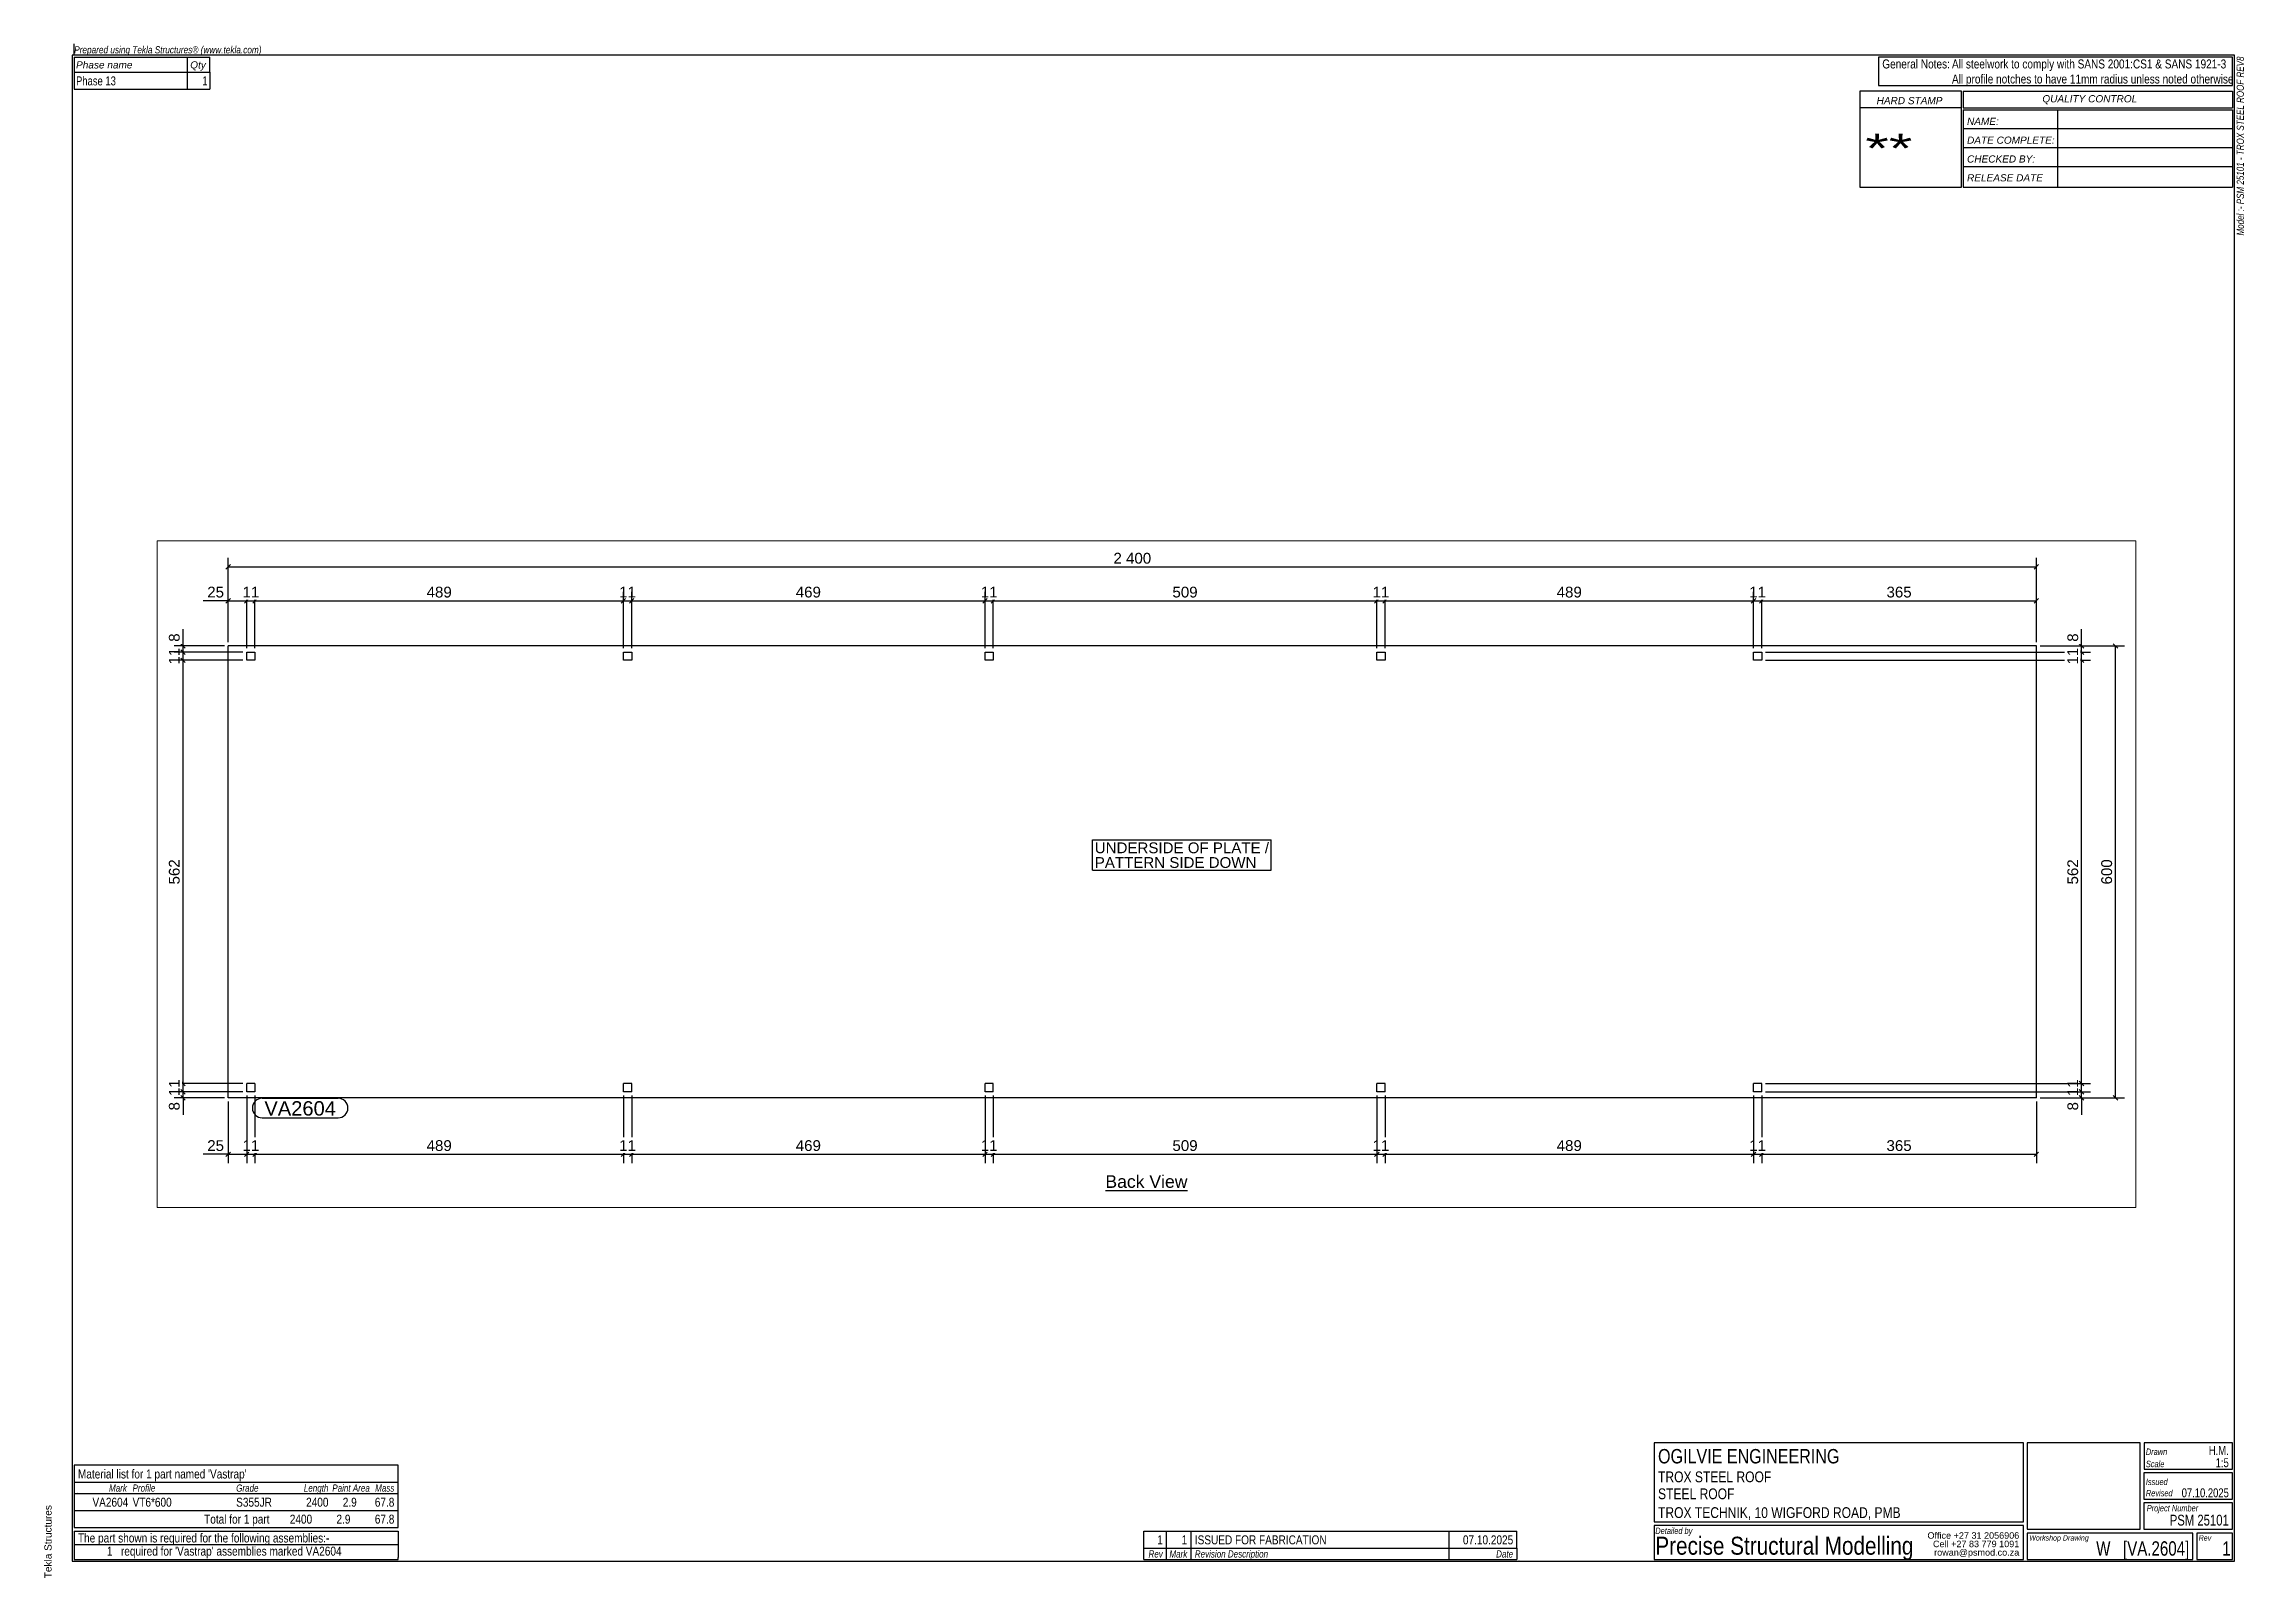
# Paper-space layout 'Layout1' of a CAD drawing. Header units: millimetres. Extents: x 2 to 587, y 6 to 413.
# The model-space entities are those that its viewports show. They can reach past a viewport. Long polylines and large blocks are cut down to what shows.
import ezdxf

# ---------------------------------------------------------------- set-up
doc = ezdxf.new("R2010")
doc.units = ezdxf.units.MM
doc.layers.add('Viewport layer', color=7, linetype='Continuous', plot=False)
doc.styles.add('Arial', font='ARIAL.TTF', dxfattribs={"height": 0.2})
doc.styles.add('Arial Italic', font='ARIALI.TTF', dxfattribs={"height": 0.2})
doc.styles.add('Arial Narrow Italic', font='ARIALNI.TTF', dxfattribs={"height": 0.2})
picture_1 = doc.add_image_def('image1.jpg', size_in_pixel=(1, 1))

# ---------------------------------------------------------------- blocks, each defined once
blk = doc.blocks.new('Unknown-35597686-5952')
at = {"color": 174, "linetype": 'Continuous'}
for p, q in [((584, 410), (10, 410)), ((10, 410), (10, 10)), ((584, 10), (584, 410)), ((10, 10), (584, 10))]:
    blk.add_line(p, q, dxfattribs=at)
at = {"color": 174, "linetype": 'Continuous', "style": 'Arial'}
blk.add_text('Tekla Structures', height=1.9102, rotation=90, dxfattribs=at).set_placement((4.5, 5.5))
blk = doc.blocks.new('Unknown-35597686-6096')
at = {"color": 3, "linetype": 'Continuous'}
for p, q in [((10.5, 409.5), (10.5, 405.5)), ((10.5, 409.5), (46.5, 409.5)), ((46.5, 405.5), (46.5, 409.5)), ((10.5, 405.5), (10.5, 401)), ((46.5, 405.5), (46.5, 401)), ((10.5, 401), (46.5, 401))]:
    blk.add_line(p, q, dxfattribs=at)
at = {"color": 7, "linetype": 'Continuous'}
for p, q in [((40.5, 409.5), (40.5, 405.5)), ((10.5, 405.5), (46.5, 405.5)), ((40.5, 405.5), (40.5, 401))]:
    blk.add_line(p, q, dxfattribs=at)
at = {"color": 7, "style": 'Arial Italic'}
for s, p in [('Phase name', (11, 406.5)), ('Qty', (41.31, 406.5))]:
    blk.add_text(s, height=1.909, dxfattribs=at).set_placement(p)
at = {"color": 1, "linetype": 'Continuous', "style": 'Arial', "width": 0.75}
for s, height, p in [('Phase 13', 2.388, (11, 402)), ('1', 2.39, (44.53, 402))]:
    blk.add_text(s, height=height, dxfattribs=at).set_placement(p)
blk = doc.blocks.new('Unknown-35597686-6091')
at = {"color": 3, "linetype": 'Continuous'}
for p, q in [((10.5, 18), (96.5, 18)), ((10.5, 18), (10.5, 14.5)), ((96.5, 18), (96.5, 14.5)), ((10.5, 14.5), (10.5, 11)), ((96.5, 14.5), (96.5, 11)), ((10.5, 11), (10.5, 10.5)), ((10.5, 10.5), (96.5, 10.5)), ((96.5, 10.5), (96.5, 11))]:
    blk.add_line(p, q, dxfattribs=at)
at = {"color": 7, "linetype": 'Continuous'}
blk.add_line((10.5, 14.5), (96.5, 14.5), dxfattribs=at)
blk.add_line((10.5, 14.5), (96.5, 14.5), dxfattribs=at)
at = {"color": 7, "linetype": 'Continuous', "style": 'Arial', "width": 0.8}
blk.add_text('The part shown is required for the following assemblies:-', height=2.3877, dxfattribs=at).set_placement((11.5, 15))
at = {"color": 1, "linetype": 'Continuous', "style": 'Arial', "width": 0.8}
for s, height, p in [('1', 2.39, (19.18, 11.5)), (" required for 'Vastrap' assemblies marked VA2604", 2.3877, (22.18, 11.5))]:
    blk.add_text(s, height=height, dxfattribs=at).set_placement(p)
blk = doc.blocks.new('Unknown-35597686-6092')
at = {"color": 3, "linetype": 'Continuous'}
for p, q in [((96.5, 35.5), (10.5, 35.5)), ((10.5, 35.5), (10.5, 19)), ((96.5, 19), (96.5, 35.5)), ((10.5, 19), (96.5, 19))]:
    blk.add_line(p, q, dxfattribs=at)
at = {"color": 7, "linetype": 'Continuous'}
for p, q in [((10.5, 31), (96.5, 31)), ((10.5, 28), (96.5, 28)), ((10.5, 23.5), (96.5, 23.5))]:
    blk.add_line(p, q, dxfattribs=at)
at = {"color": 2, "linetype": 'Continuous'}
blk.add_line((11.5, 28.25), (11.5, 28.25), dxfattribs=at)
at = {"color": 7, "linetype": 'Continuous', "style": 'Arial', "width": 0.8}
for s, p in [("Material list for 1 part named 'Vastrap'", (11.5, 32)), ('Total for 1 part', (45, 20))]:
    blk.add_text(s, height=2.3877, dxfattribs=at).set_placement(p)
at = {"color": 7, "width": 0.8}
for s, height, style, p in [('Mark', 1.909, 'Arial Italic', (19.76, 28.5)), ('Profile', 1.909, 'Arial Italic', (26, 28.5)), ('Grade', 1.909, 'Arial Italic', (53.5, 28.5)), ('Length', 1.909, 'Arial Italic', (71.47, 28.5)), ('Paint Area', 1.909, 'Arial Italic', (79.02, 28.5)), ('Mass', 1.909, 'Arial Italic', (90.4, 28.5)), ('2400', 2.388, 'Arial', (67.74, 20)), ('2.9', 2.388, 'Arial', (80.13, 20)), ('67.8', 2.388, 'Arial', (90.31, 20))]:
    blk.add_text(s, height=height, dxfattribs=dict(at, style=style)).set_placement(p)
at = {"color": 1, "style": 'Arial', "width": 0.8}
for s, p in [('VA2604', (15.35, 24.5)), ('VT6*600', (26, 24.5)), ('S355JR', (53.5, 24.5)), ('2400', (72.07, 24.5)), ('2.9', (81.8, 24.5)), ('67.8', (90.31, 24.5))]:
    blk.add_text(s, height=2.388, dxfattribs=at).set_placement(p)
blk = doc.blocks.new('Unknown-35597686-6093')
at = {"color": 7, "style": 'Arial Italic', "width": 0.8}
blk.add_text('Model :- PSM 25101 - TROX STEEL ROOF REV8', height=1.9089, rotation=90, dxfattribs=at).set_placement((586.5, 362.13))
blk = doc.blocks.new('Unknown-35597686-6094')
at = {"color": 3, "linetype": 'Continuous'}
for p, q in [((583.5, 409.5), (489.5, 409.5)), ((489.5, 409.5), (489.5, 402)), ((583.5, 402), (583.5, 409.5)), ((489.5, 402), (583.5, 402))]:
    blk.add_line(p, q, dxfattribs=at)
at = {"color": 7, "style": 'Arial', "width": 0.8}
for s, p in [('General Notes:', (490.5, 406.5)), ('All profile notches to have 11mm radius unless noted otherwise', (509, 402.5))]:
    blk.add_text(s, height=2.3877, dxfattribs=at).set_placement(p)
at = {"color": 7, "linetype": 'Continuous', "style": 'Arial', "width": 0.8}
blk.add_text('All steelwork to comply with SANS 2001:CS1 & SANS 1921-3', height=2.3877, dxfattribs=at).set_placement((509, 406.5))
blk = doc.blocks.new('Unknown-35597686-6095')
at = {"color": 2, "linetype": 'Continuous'}
blk.add_line((10.5, 410), (10.5, 413), dxfattribs=at)
at = {"color": 7, "style": 'Arial Narrow Italic'}
blk.add_text('Prepared using Tekla Structures® (www.tekla.com)', height=1.9089, dxfattribs=at).set_placement((10.5, 410.5))
blk = doc.blocks.new('Unknown-35597686-6097')
at = {"color": 3, "linetype": 'Continuous'}
for p, q in [((527.97, 41.5), (429.97, 41.5)), ((429.97, 41.5), (429.97, 20.5)), ((527.97, 20.5), (527.97, 41.5)), ((558.97, 41.5), (528.97, 41.5)), ((528.97, 41.5), (528.97, 18.5)), ((558.97, 18.5), (558.97, 41.5)), ((583.47, 41.5), (560, 41.5)), ((560, 41.5), (560, 34.5)), ((583.47, 34.5), (583.47, 41.5)), ((583.5, 33.5), (559.97, 33.5)), ((559.97, 33.5), (559.97, 26.5)), ((560, 34.5), (583.47, 34.5)), ((583.5, 26.5), (583.5, 33.5)), ((559.97, 26.5), (583.5, 26.5)), ((583.5, 25.5), (559.97, 25.5)), ((559.97, 25.5), (559.97, 18.5)), ((583.5, 18.5), (583.5, 25.5)), ((429.97, 20.5), (527.97, 20.5)), ((527.97, 19.5), (429.97, 19.5)), ((429.97, 19.5), (429.97, 10.5)), ((527.97, 10.5), (527.97, 19.5)), ((528.97, 18.5), (558.97, 18.5)), ((559.97, 18.5), (583.5, 18.5)), ((429.97, 10.5), (527.97, 10.5))]:
    blk.add_line(p, q, dxfattribs=at)
at = {"color": 5, "linetype": 'Continuous'}
for p, q in [((572.97, 17.5), (528.97, 17.5)), ((528.97, 17.5), (528.97, 10.5)), ((572.97, 10.5), (572.97, 17.5)), ((583.5, 17.5), (573.97, 17.5)), ((573.97, 17.5), (573.97, 10.5)), ((583.5, 10.5), (583.5, 17.5)), ((528.97, 10.5), (572.97, 10.5)), ((573.97, 10.5), (583.5, 10.5))]:
    blk.add_line(p, q, dxfattribs=at)
at = {"color": 1, "linetype": 'Continuous', "style": 'Arial'}
for s, height, width, p in [('OGILVIE ENGINEERING', 3.8203, 0.8, (430.97, 36)), ('H.M.', 2.388, 0.75, (577.19, 38.25)), ('1:5', 2.388, 0.75, (579.02, 35)), ('07.10.2025', 2.388, 0.75, (569.98, 27)), ('PSM 25101', 2.865, 0.75, (566.81, 19.5))]:
    blk.add_text(s, height=height, dxfattribs=dict(at, width=width)).set_placement(p)
at = {"color": 7, "linetype": 'Continuous'}
for s, height, style, width, p in [('Drawn', 1.718, 'Arial Italic', 0.75, (560.47, 38.25)), ('Scale', 1.718, 'Arial Italic', 0.75, (560.47, 35)), ('TROX STEEL ROOF', 2.8652, 'Arial', 0.8, (430.97, 31)), ('STEEL ROOF', 2.865, 'Arial', 0.8, (430.97, 26.5)), ('Issued', 1.718, 'Arial Italic', 0.75, (560.47, 30.25)), ('TROX TECHNIK, 10 WIGFORD ROAD, PMB', 2.8652, 'Arial', 0.8, (430.97, 21.5)), ('Revised', 1.718, 'Arial Italic', 0.75, (560.47, 27.25)), ('Project Number', 1.718, 'Arial Italic', 0.75, (560.71, 23.25)), ('Detailed by', 1.718, 'Arial Italic', 0.75, (430.25, 17.25)), ('Workshop Drawing', 1.4316, 'Arial Italic', 0.75, (529.5, 15.5)), ('Rev', 1.432, 'Arial Italic', 0.75, (574.5, 15.5))]:
    blk.add_text(s, height=height, dxfattribs=dict(at, style=style, width=width)).set_placement(p)
at = {"color": 7, "linetype": 'Continuous', "style": 'Arial'}
for s, p in [('Office +27 31 2056906', (502.5, 16)), ('Cell +27 83 779 1091', (503.97, 13.75)), ('rowan@psmod.co.za', (504.27, 11.5))]:
    blk.add_text(s, height=1.7191, dxfattribs=at).set_placement(p)
at = {"color": 5, "linetype": 'Continuous', "style": 'Arial'}
for s, height, width, p in [('Precise Structural Modelling', 4.7754, 0.825, (430.25, 11.75)), ('W   [VA.2604]', 3.8203, 0.75, (547.3, 11.5)), ('1', 3.82, 0.75, (580.77, 11.5))]:
    blk.add_text(s, height=height, dxfattribs=dict(at, width=width)).set_placement(p)
at = {"color": 7, "linetype": 'Continuous'}
image = blk.add_image(picture_1, insert=(394, 10), size_in_units=(0.0616, 0.0967), dxfattribs=at)
image.dxf.flags = 7
blk = doc.blocks.new('Unknown-35597686-6098')
at = {"color": 3, "linetype": 'Continuous'}
for p, q in [((294.5, 18), (393.5, 18)), ((294.5, 13.5), (294.5, 18)), ((393.5, 13.5), (393.5, 18)), ((294.5, 10.5), (294.5, 13.5)), ((393.5, 13.5), (393.5, 10.5)), ((294.5, 10.5), (393.5, 10.5))]:
    blk.add_line(p, q, dxfattribs=at)
at = {"color": 7, "linetype": 'Continuous'}
for p, q in [((294.5, 18), (393.5, 18)), ((300.5, 13.5), (300.5, 18)), ((307, 13.5), (307, 18)), ((375.5, 13.5), (375.5, 18)), ((294.5, 13.5), (393.5, 13.5)), ((300.5, 10.5), (300.5, 13.5)), ((307, 10.5), (307, 13.5)), ((375.5, 10.5), (375.5, 13.5)), ((381, 10.5), (381, 10.5))]:
    blk.add_line(p, q, dxfattribs=at)
at = {"color": 7, "linetype": 'Continuous', "style": 'Arial Italic', "width": 0.8}
for s, height, p in [('Rev', 1.909, (295.71, 11)), ('Mark', 1.909, (301.26, 11)), ('Revision Description', 1.9089, (308, 11)), ('Date', 1.909, (387.99, 11))]:
    blk.add_text(s, height=height, dxfattribs=at).set_placement(p)
at = {"color": 1, "linetype": 'Continuous', "style": 'Arial', "width": 0.8}
for s, height, p in [('1', 2.39, (298.02, 14.5)), ('1', 2.39, (304.52, 14.5)), ('ISSUED FOR FABRICATION', 2.3877, (308, 14.5)), ('07.10.2025', 2.388, (379.17, 14.5))]:
    blk.add_text(s, height=height, dxfattribs=at).set_placement(p)
blk = doc.blocks.new('Unknown-35597686-6100')
at = {"color": 3, "linetype": 'Continuous'}
for p, q in [((511.5, 400.5), (484.5, 400.5)), ((484.5, 400.5), (484.5, 375)), ((511.5, 375), (511.5, 400.5)), ((512, 400.5), (512, 396)), ((512, 400.5), (583.5, 400.5)), ((583.5, 400.5), (583.5, 396)), ((511.5, 396), (484.5, 396)), ((512, 396), (583.5, 396)), ((512, 395.5), (512, 375)), ((512, 395.5), (583.5, 395.5)), ((537, 395.5), (537, 375)), ((583.5, 395.5), (583.5, 375)), ((583.5, 390.5), (512, 390.5)), ((512, 385.5), (583.5, 385.5)), ((512, 380.5), (583.5, 380.5)), ((484.5, 375), (511.5, 375)), ((512, 375), (583.5, 375))]:
    blk.add_line(p, q, dxfattribs=at)
at = {"color": 7, "linetype": 'Continuous', "style": 'Arial Italic'}
for s, height, p in [('HARD STAMP', 1.909, (489, 397)), ('NAME:', 1.909, (513, 391.5)), ('DATE COMPLETE:', 1.9089, (513, 386.5)), ('CHECKED BY:', 1.9089, (513, 381.5)), ('RELEASE DATE', 1.9089, (513, 376.5))]:
    blk.add_text(s, height=height, dxfattribs=at).set_placement(p)
at = {"color": 7, "style": 'Arial Italic'}
blk.add_text('QUALITY CONTROL', height=1.9089, dxfattribs=at).set_placement((533, 397.5))
at = {"color": 7, "linetype": 'Continuous', "style": 'Arial', "width": 1.5}
blk.add_text('**', height=7.641, dxfattribs=at).set_placement((486, 381.5))
blk = doc.blocks.new('Unknown-35597686-11 - 4928')
at = {"color": 6, "linetype": 'Continuous'}
blk.add_line((1258.8, 22.5), (1367.7, 22.5), dxfattribs=at)
at = {"color": 0, "linetype": 'Continuous'}
blk.add_wipeout([(1367.7, 26.2), (1367.7, 43.8), (1258.8, 43.8), (1258.8, 26.2)], dxfattribs=at)
at = {"color": 6, "linetype": 'Continuous', "style": 'Arial'}
blk.add_text('Back View', height=16.71, dxfattribs=at).set_placement((1258.8, 26.2))
blk = doc.blocks.new('Part-35597686-4963 - 4928')
at = {"color": 30, "linetype": 'Continuous'}
for p, q in [((2494.5, 745.8), (94.5, 745.8)), ((94.5, 145.8), (94.5, 745.8)), ((119, 726.8), (119, 737.8)), ((119, 737.8), (130, 737.8)), ((130, 737.8), (130, 726.8)), ((619, 726.8), (619, 737.8)), ((619, 737.8), (630, 737.8)), ((630, 737.8), (630, 726.8)), ((1099, 726.8), (1099, 737.8)), ((1099, 737.8), (1110, 737.8)), ((1110, 737.8), (1110, 726.8)), ((1619, 726.8), (1619, 737.8)), ((1619, 737.8), (1630, 737.8)), ((1630, 737.8), (1630, 726.8)), ((2119, 726.8), (2119, 737.8)), ((2119, 737.8), (2130, 737.8)), ((2130, 737.8), (2130, 726.8)), ((2494.5, 145.8), (2494.5, 745.8)), ((130, 726.8), (119, 726.8)), ((630, 726.8), (619, 726.8)), ((1110, 726.8), (1099, 726.8)), ((1630, 726.8), (1619, 726.8)), ((2130, 726.8), (2119, 726.8)), ((130, 164.8), (119, 164.8)), ((119, 153.8), (119, 164.8)), ((130, 153.8), (119, 153.8)), ((130, 164.8), (130, 153.8)), ((630, 164.8), (619, 164.8)), ((619, 153.8), (619, 164.8)), ((630, 153.8), (619, 153.8)), ((630, 153.8), (630, 164.8)), ((1110, 164.8), (1099, 164.8)), ((1099, 153.8), (1099, 164.8)), ((1110, 153.8), (1099, 153.8)), ((1110, 153.8), (1110, 164.8)), ((1630, 164.8), (1619, 164.8)), ((1619, 153.8), (1619, 164.8)), ((1630, 153.8), (1619, 153.8)), ((1630, 153.8), (1630, 164.8)), ((2130, 164.8), (2119, 164.8)), ((2119, 153.8), (2119, 164.8)), ((2130, 153.8), (2119, 153.8)), ((2130, 153.8), (2130, 164.8)), ((2494.5, 145.8), (94.5, 145.8))]:
    blk.add_line(p, q, dxfattribs=at)
blk = doc.blocks.new('StraightDimension-35597686-5096 - 4928')
at = {"color": 7, "linetype": 'Continuous'}
for p, q in [((2135, 164.7), (2566.5, 164.7)), ((2135, 153.8), (2566.5, 153.8)), ((2551.5, 167.8), (2557.5, 161.7)), ((2557.5, 150.7), (2551.5, 156.8)), ((2554.5, 153.8), (2554.5, 164.7))]:
    blk.add_line(p, q, dxfattribs=at)
at = {"color": 0}
blk.add_wipeout([(2553, 173.4), (2532, 173.4), (2532, 145.1), (2553, 145.1)], dxfattribs=at)
at = {"color": 96, "style": 'Arial'}
blk.add_text('11', height=14.33, rotation=90.0002, dxfattribs=at).set_placement((2550, 148.1))
blk = doc.blocks.new('StraightDimension-35597686-4968 - 4928')
at = {"color": 7, "linetype": 'Continuous'}
for p, q in [((114, 737.8), (22.5, 737.8)), ((31.5, 740.8), (37.5, 734.7)), ((34.5, 726.8), (34.5, 737.8)), ((114, 726.8), (22.5, 726.8)), ((37.5, 723.7), (31.5, 729.8))]:
    blk.add_line(p, q, dxfattribs=at)
at = {"color": 0}
blk.add_wipeout([(33, 746.4), (12, 746.4), (12, 718.1), (33, 718.1)], dxfattribs=at)
at = {"color": 96, "style": 'Arial'}
blk.add_text('11', height=14.33, rotation=90.0002, dxfattribs=at).set_placement((30, 721.1))
blk = doc.blocks.new('StraightDimension-35597686-5182 - 4928')
at = {"color": 7, "linetype": 'Continuous'}
for p, q in [((94.5, 750.8), (94.5, 817.8)), ((119, 742.8), (119, 817.8)), ((91.5, 802.7), (97.5, 808.8)), ((94.5, 805.8), (119, 805.8)), ((122, 808.8), (116, 802.7))]:
    blk.add_line(p, q, dxfattribs=at)
at = {"color": 0}
blk.add_wipeout([(91.9, 807.2), (91.9, 828.2), (63.6, 828.2), (63.6, 807.2)], dxfattribs=at)
at = {"color": 7, "linetype": 'Continuous'}
blk.add_line((94.5, 805.8), (61, 805.8), dxfattribs=at)
blk.add_line((94.5, 805.8), (61, 805.8), dxfattribs=at)
at = {"color": 96, "style": 'Arial'}
blk.add_text('25', height=14.33, dxfattribs=at).set_placement((66.6, 810.2))
blk = doc.blocks.new('StraightDimension-35597686-5095 - 4928')
at = {"color": 7, "linetype": 'Continuous'}
for p, q in [((2135, 726.8), (2566.5, 726.8)), ((2557.5, 723.7), (2551.5, 729.8)), ((2554.5, 164.7), (2554.5, 726.8)), ((2135, 164.7), (2566.5, 164.7)), ((2551.5, 167.8), (2557.5, 161.7))]:
    blk.add_line(p, q, dxfattribs=at)
at = {"color": 0}
blk.add_wipeout([(2553, 465.4), (2532, 465.4), (2532, 426.1), (2553, 426.1)], dxfattribs=at)
at = {"color": 96, "style": 'Arial'}
blk.add_text('562', height=14.33, rotation=90.0002, dxfattribs=at).set_placement((2550, 429.1))
blk = doc.blocks.new('StraightDimension-35597686-4967 - 4928')
at = {"color": 7, "linetype": 'Continuous'}
for p, q in [((89.5, 745.8), (22.5, 745.8)), ((114, 737.8), (22.5, 737.8)), ((31.5, 748.8), (37.5, 742.7)), ((37.5, 734.7), (31.5, 740.8)), ((34.5, 737.8), (34.5, 745.8))]:
    blk.add_line(p, q, dxfattribs=at)
at = {"color": 0}
blk.add_wipeout([(33, 765.5), (12, 765.5), (12, 748.4), (33, 748.4)], dxfattribs=at)
at = {"color": 7, "linetype": 'Continuous'}
blk.add_line((34.5, 745.8), (34.5, 768.1), dxfattribs=at)
blk.add_line((34.5, 745.8), (34.5, 768.1), dxfattribs=at)
at = {"color": 96, "style": 'Arial'}
blk.add_text('8', height=14.3, rotation=90.0002, dxfattribs=at).set_placement((30, 751.4))
blk = doc.blocks.new('StraightDimension-35597686-5172 - 4928')
at = {"color": 7, "linetype": 'Continuous'}
for p, q in [((2130, 742.8), (2130, 817.8)), ((2494.5, 750.8), (2494.5, 817.8)), ((2133, 808.8), (2127, 802.7)), ((2130, 805.8), (2494.5, 805.8)), ((2491.5, 802.7), (2497.5, 808.8))]:
    blk.add_line(p, q, dxfattribs=at)
at = {"color": 0}
blk.add_wipeout([(2331.9, 807.2), (2331.9, 828.2), (2292.6, 828.2), (2292.6, 807.2)], dxfattribs=at)
at = {"color": 96, "style": 'Arial'}
blk.add_text('365', height=14.33, dxfattribs=at).set_placement((2295.6, 810.2))
blk = doc.blocks.new('StraightDimension-35597686-5097 - 4928')
at = {"color": 7, "linetype": 'Continuous'}
for p, q in [((2135, 153.8), (2566.5, 153.8)), ((2551.5, 156.8), (2557.5, 150.7)), ((2557.5, 142.7), (2551.5, 148.8)), ((2554.5, 145.8), (2554.5, 153.8)), ((2499.5, 145.8), (2566.5, 145.8))]:
    blk.add_line(p, q, dxfattribs=at)
at = {"color": 0}
blk.add_wipeout([(2553, 143.1), (2532, 143.1), (2532, 126), (2553, 126)], dxfattribs=at)
at = {"color": 7, "linetype": 'Continuous'}
blk.add_line((2554.5, 145.8), (2554.5, 123.4), dxfattribs=at)
blk.add_line((2554.5, 145.8), (2554.5, 123.4), dxfattribs=at)
at = {"color": 96, "style": 'Arial'}
blk.add_text('8', height=14.3, rotation=90.0002, dxfattribs=at).set_placement((2550, 129))
blk = doc.blocks.new('StraightDimension-35597686-4969 - 4928')
at = {"color": 7, "linetype": 'Continuous'}
for p, q in [((114, 726.8), (22.5, 726.8)), ((37.5, 723.7), (31.5, 729.8)), ((34.5, 164.7), (34.5, 726.8)), ((114, 164.7), (22.5, 164.7)), ((31.5, 167.8), (37.5, 161.7))]:
    blk.add_line(p, q, dxfattribs=at)
at = {"color": 0}
blk.add_wipeout([(33, 465.4), (12, 465.4), (12, 426.1), (33, 426.1)], dxfattribs=at)
at = {"color": 96, "style": 'Arial'}
blk.add_text('562', height=14.33, rotation=90.0002, dxfattribs=at).set_placement((30, 429.1))
blk = doc.blocks.new('StraightDimension-35597686-5179 - 4928')
at = {"color": 7, "linetype": 'Continuous'}
for p, q in [((619, 742.8), (619, 817.8)), ((630, 742.8), (630, 817.8)), ((616, 802.7), (622, 808.8)), ((619, 805.8), (630, 805.8)), ((633, 808.8), (627, 802.7))]:
    blk.add_line(p, q, dxfattribs=at)
at = {"color": 0}
blk.add_wipeout([(638.6, 807.2), (638.6, 828.3), (610.4, 828.3), (610.4, 807.2)], dxfattribs=at)
at = {"color": 96, "style": 'Arial'}
blk.add_text('11', height=14.33, dxfattribs=at).set_placement((613.4, 810.2))
blk = doc.blocks.new('StraightDimension-35597686-4970 - 4928')
at = {"color": 7, "linetype": 'Continuous'}
for p, q in [((114, 164.7), (22.5, 164.7)), ((114, 153.8), (22.5, 153.8)), ((31.5, 167.8), (37.5, 161.7)), ((37.5, 150.7), (31.5, 156.8)), ((34.5, 153.8), (34.5, 164.7))]:
    blk.add_line(p, q, dxfattribs=at)
at = {"color": 0}
blk.add_wipeout([(33, 173.4), (12, 173.4), (12, 145.1), (33, 145.1)], dxfattribs=at)
at = {"color": 96, "style": 'Arial'}
blk.add_text('11', height=14.33, rotation=90.0002, dxfattribs=at).set_placement((30, 148.1))
blk = doc.blocks.new('StraightDimension-35597686-4971 - 4928')
at = {"color": 7, "linetype": 'Continuous'}
for p, q in [((114, 153.8), (22.5, 153.8)), ((31.5, 156.8), (37.5, 150.7)), ((37.5, 142.7), (31.5, 148.8)), ((34.5, 145.8), (34.5, 153.8)), ((89.5, 145.8), (22.5, 145.8))]:
    blk.add_line(p, q, dxfattribs=at)
at = {"color": 0}
blk.add_wipeout([(33, 143.1), (12, 143.1), (12, 126), (33, 126)], dxfattribs=at)
at = {"color": 7, "linetype": 'Continuous'}
blk.add_line((34.5, 145.8), (34.5, 123.4), dxfattribs=at)
blk.add_line((34.5, 145.8), (34.5, 123.4), dxfattribs=at)
at = {"color": 96, "style": 'Arial'}
blk.add_text('8', height=14.3, rotation=90.0002, dxfattribs=at).set_placement((30, 129))
blk = doc.blocks.new('StraightDimension-35597686-5176 - 4928')
at = {"color": 7, "linetype": 'Continuous'}
for p, q in [((1110, 742.8), (1110, 817.8)), ((1619, 742.8), (1619, 817.8)), ((1113, 808.8), (1107, 802.7)), ((1110, 805.8), (1619, 805.8)), ((1616, 802.7), (1622, 808.8))]:
    blk.add_line(p, q, dxfattribs=at)
at = {"color": 0}
blk.add_wipeout([(1384.2, 807.2), (1384.2, 828.2), (1344.8, 828.2), (1344.8, 807.2)], dxfattribs=at)
at = {"color": 96, "style": 'Arial'}
blk.add_text('509', height=14.33, dxfattribs=at).set_placement((1347.8, 810.2))
blk = doc.blocks.new('StraightDimension-35597686-5093 - 4928')
at = {"color": 7, "linetype": 'Continuous'}
for p, q in [((2135, 737.8), (2566.5, 737.8)), ((2499.5, 745.8), (2566.5, 745.8)), ((2551.5, 748.8), (2557.5, 742.7)), ((2557.5, 734.7), (2551.5, 740.8)), ((2554.5, 737.8), (2554.5, 745.8))]:
    blk.add_line(p, q, dxfattribs=at)
at = {"color": 0}
blk.add_wipeout([(2553, 765.5), (2532, 765.5), (2532, 748.4), (2553, 748.4)], dxfattribs=at)
at = {"color": 7, "linetype": 'Continuous'}
blk.add_line((2554.5, 745.8), (2554.5, 768.1), dxfattribs=at)
blk.add_line((2554.5, 745.8), (2554.5, 768.1), dxfattribs=at)
at = {"color": 96, "style": 'Arial'}
blk.add_text('8', height=14.3, rotation=90.0002, dxfattribs=at).set_placement((2550, 751.4))
blk = doc.blocks.new('StraightDimension-35597686-5135 - 4928')
at = {"color": 7, "linetype": 'Continuous'}
for p, q in [((130, 148.8), (130, 58.8)), ((619, 148.8), (619, 58.8)), ((133, 73.8), (127, 67.7)), ((130, 70.8), (619, 70.8)), ((616, 67.7), (622, 73.8))]:
    blk.add_line(p, q, dxfattribs=at)
at = {"color": 0}
blk.add_wipeout([(394.2, 72.3), (394.2, 93.2), (354.8, 93.2), (354.8, 72.3)], dxfattribs=at)
at = {"color": 96, "style": 'Arial'}
blk.add_text('489', height=14.33, dxfattribs=at).set_placement((357.8, 75.2))
blk = doc.blocks.new('StraightDimension-35597686-5094 - 4928')
at = {"color": 7, "linetype": 'Continuous'}
for p, q in [((2135, 737.8), (2566.5, 737.8)), ((2551.5, 740.8), (2557.5, 734.7)), ((2554.5, 726.8), (2554.5, 737.8)), ((2135, 726.8), (2566.5, 726.8)), ((2557.5, 723.7), (2551.5, 729.8))]:
    blk.add_line(p, q, dxfattribs=at)
at = {"color": 0}
blk.add_wipeout([(2553, 746.4), (2532, 746.4), (2532, 718.1), (2553, 718.1)], dxfattribs=at)
at = {"color": 96, "style": 'Arial'}
blk.add_text('11', height=14.33, rotation=90.0002, dxfattribs=at).set_placement((2550, 721.1))
blk = doc.blocks.new('StraightDimension-35597686-5122 - 4928')
at = {"color": 7, "linetype": 'Continuous'}
for p, q in [((2499.5, 745.8), (2611.5, 745.8)), ((2602.5, 742.7), (2596.5, 748.8)), ((2599.5, 145.8), (2599.5, 745.8)), ((2596.5, 148.8), (2602.5, 142.7)), ((2499.5, 145.8), (2611.5, 145.8))]:
    blk.add_line(p, q, dxfattribs=at)
at = {"color": 0}
blk.add_wipeout([(2598, 465.4), (2577, 465.4), (2577, 426.1), (2598, 426.1)], dxfattribs=at)
at = {"color": 96, "style": 'Arial'}
blk.add_text('600', height=14.33, rotation=90.0002, dxfattribs=at).set_placement((2595, 429.1))
blk = doc.blocks.new('StraightDimension-35597686-5127 - 4928')
at = {"color": 7, "linetype": 'Continuous'}
for p, q in [((2130, 148.8), (2130, 58.8)), ((2494.5, 140.8), (2494.5, 58.8)), ((2133, 73.8), (2127, 67.7)), ((2130, 70.8), (2494.5, 70.8)), ((2491.5, 67.7), (2497.5, 73.8))]:
    blk.add_line(p, q, dxfattribs=at)
at = {"color": 0}
blk.add_wipeout([(2331.9, 72.3), (2331.9, 93.2), (2292.6, 93.2), (2292.6, 72.3)], dxfattribs=at)
at = {"color": 96, "style": 'Arial'}
blk.add_text('365', height=14.33, dxfattribs=at).set_placement((2295.6, 75.2))
blk = doc.blocks.new('StraightDimension-35597686-5128 - 4928')
at = {"color": 7, "linetype": 'Continuous'}
for p, q in [((2119, 148.8), (2119, 58.8)), ((2130, 148.8), (2130, 58.8)), ((2116, 67.7), (2122, 73.8)), ((2119, 70.8), (2130, 70.8)), ((2133, 73.8), (2127, 67.7))]:
    blk.add_line(p, q, dxfattribs=at)
at = {"color": 0}
blk.add_wipeout([(2138.6, 72.3), (2138.6, 93.2), (2110.4, 93.2), (2110.4, 72.3)], dxfattribs=at)
at = {"color": 96, "style": 'Arial'}
blk.add_text('11', height=14.33, dxfattribs=at).set_placement((2113.4, 75.2))
blk = doc.blocks.new('StraightDimension-35597686-5129 - 4928')
at = {"color": 7, "linetype": 'Continuous'}
for p, q in [((1630, 148.8), (1630, 58.8)), ((2119, 148.8), (2119, 58.8)), ((1633, 73.8), (1627, 67.7)), ((1630, 70.8), (2119, 70.8)), ((2116, 67.7), (2122, 73.8))]:
    blk.add_line(p, q, dxfattribs=at)
at = {"color": 0}
blk.add_wipeout([(1894.2, 72.3), (1894.2, 93.2), (1854.8, 93.2), (1854.8, 72.3)], dxfattribs=at)
at = {"color": 96, "style": 'Arial'}
blk.add_text('489', height=14.33, dxfattribs=at).set_placement((1857.8, 75.2))
blk = doc.blocks.new('StraightDimension-35597686-5130 - 4928')
at = {"color": 7, "linetype": 'Continuous'}
for p, q in [((1619, 148.8), (1619, 58.8)), ((1630, 148.8), (1630, 58.8)), ((1616, 67.7), (1622, 73.8)), ((1619, 70.8), (1630, 70.8)), ((1633, 73.8), (1627, 67.7))]:
    blk.add_line(p, q, dxfattribs=at)
at = {"color": 0}
blk.add_wipeout([(1638.6, 72.3), (1638.6, 93.2), (1610.4, 93.2), (1610.4, 72.3)], dxfattribs=at)
at = {"color": 96, "style": 'Arial'}
blk.add_text('11', height=14.33, dxfattribs=at).set_placement((1613.4, 75.2))
blk = doc.blocks.new('StraightDimension-35597686-5131 - 4928')
at = {"color": 7, "linetype": 'Continuous'}
for p, q in [((1110, 148.8), (1110, 58.8)), ((1619, 148.8), (1619, 58.8)), ((1113, 73.8), (1107, 67.7)), ((1110, 70.8), (1619, 70.8)), ((1616, 67.7), (1622, 73.8))]:
    blk.add_line(p, q, dxfattribs=at)
at = {"color": 0}
blk.add_wipeout([(1384.2, 72.3), (1384.2, 93.2), (1344.8, 93.2), (1344.8, 72.3)], dxfattribs=at)
at = {"color": 96, "style": 'Arial'}
blk.add_text('509', height=14.33, dxfattribs=at).set_placement((1347.8, 75.2))
blk = doc.blocks.new('StraightDimension-35597686-5132 - 4928')
at = {"color": 7, "linetype": 'Continuous'}
for p, q in [((1099, 148.8), (1099, 58.8)), ((1110, 148.8), (1110, 58.8)), ((1096, 67.7), (1102, 73.8)), ((1099, 70.8), (1110, 70.8)), ((1113, 73.8), (1107, 67.7))]:
    blk.add_line(p, q, dxfattribs=at)
at = {"color": 0}
blk.add_wipeout([(1118.6, 72.3), (1118.6, 93.2), (1090.4, 93.2), (1090.4, 72.3)], dxfattribs=at)
at = {"color": 96, "style": 'Arial'}
blk.add_text('11', height=14.33, dxfattribs=at).set_placement((1093.4, 75.2))
blk = doc.blocks.new('StraightDimension-35597686-5133 - 4928')
at = {"color": 7, "linetype": 'Continuous'}
for p, q in [((630, 148.8), (630, 58.8)), ((1099, 148.8), (1099, 58.8)), ((633, 73.8), (627, 67.7)), ((630, 70.8), (1099, 70.8)), ((1096, 67.7), (1102, 73.8))]:
    blk.add_line(p, q, dxfattribs=at)
at = {"color": 0}
blk.add_wipeout([(884.2, 72.3), (884.2, 93.2), (844.8, 93.2), (844.8, 72.3)], dxfattribs=at)
at = {"color": 96, "style": 'Arial'}
blk.add_text('469', height=14.33, dxfattribs=at).set_placement((847.8, 75.2))
blk = doc.blocks.new('StraightDimension-35597686-5134 - 4928')
at = {"color": 7, "linetype": 'Continuous'}
for p, q in [((619, 148.8), (619, 58.8)), ((630, 148.8), (630, 58.8)), ((616, 67.7), (622, 73.8)), ((619, 70.8), (630, 70.8)), ((633, 73.8), (627, 67.7))]:
    blk.add_line(p, q, dxfattribs=at)
at = {"color": 0}
blk.add_wipeout([(638.6, 72.3), (638.6, 93.2), (610.4, 93.2), (610.4, 72.3)], dxfattribs=at)
at = {"color": 96, "style": 'Arial'}
blk.add_text('11', height=14.33, dxfattribs=at).set_placement((613.4, 75.2))
blk = doc.blocks.new('StraightDimension-35597686-5136 - 4928')
at = {"color": 7, "linetype": 'Continuous'}
for p, q in [((119, 148.8), (119, 58.8)), ((130, 148.8), (130, 58.8)), ((116, 67.7), (122, 73.8)), ((119, 70.8), (130, 70.8)), ((133, 73.8), (127, 67.7))]:
    blk.add_line(p, q, dxfattribs=at)
at = {"color": 0}
blk.add_wipeout([(138.6, 72.3), (138.6, 93.2), (110.4, 93.2), (110.4, 72.3)], dxfattribs=at)
at = {"color": 96, "style": 'Arial'}
blk.add_text('11', height=14.33, dxfattribs=at).set_placement((113.4, 75.2))
blk = doc.blocks.new('StraightDimension-35597686-5137 - 4928')
at = {"color": 7, "linetype": 'Continuous'}
for p, q in [((119, 148.8), (119, 58.8)), ((94.5, 140.8), (94.5, 58.8)), ((91.5, 67.7), (97.5, 73.8)), ((94.5, 70.8), (119, 70.8)), ((122, 73.8), (116, 67.7))]:
    blk.add_line(p, q, dxfattribs=at)
at = {"color": 0}
blk.add_wipeout([(91.9, 72.3), (91.9, 93.2), (63.6, 93.2), (63.6, 72.3)], dxfattribs=at)
at = {"color": 7, "linetype": 'Continuous'}
blk.add_line((94.5, 70.8), (61, 70.8), dxfattribs=at)
blk.add_line((94.5, 70.8), (61, 70.8), dxfattribs=at)
at = {"color": 96, "style": 'Arial'}
blk.add_text('25', height=14.33, dxfattribs=at).set_placement((66.6, 75.2))
blk = doc.blocks.new('StraightDimension-35597686-5173 - 4928')
at = {"color": 7, "linetype": 'Continuous'}
for p, q in [((2119, 742.8), (2119, 817.8)), ((2130, 742.8), (2130, 817.8)), ((2116, 802.7), (2122, 808.8)), ((2119, 805.8), (2130, 805.8)), ((2133, 808.8), (2127, 802.7))]:
    blk.add_line(p, q, dxfattribs=at)
at = {"color": 0}
blk.add_wipeout([(2138.6, 807.2), (2138.6, 828.2), (2110.4, 828.2), (2110.4, 807.2)], dxfattribs=at)
at = {"color": 96, "style": 'Arial'}
blk.add_text('11', height=14.33, dxfattribs=at).set_placement((2113.4, 810.2))
blk = doc.blocks.new('StraightDimension-35597686-5174 - 4928')
at = {"color": 7, "linetype": 'Continuous'}
for p, q in [((1630, 742.8), (1630, 817.8)), ((2119, 742.8), (2119, 817.8)), ((1633, 808.8), (1627, 802.7)), ((1630, 805.8), (2119, 805.8)), ((2116, 802.7), (2122, 808.8))]:
    blk.add_line(p, q, dxfattribs=at)
at = {"color": 0}
blk.add_wipeout([(1894.2, 807.2), (1894.2, 828.3), (1854.8, 828.3), (1854.8, 807.2)], dxfattribs=at)
at = {"color": 96, "style": 'Arial'}
blk.add_text('489', height=14.33, dxfattribs=at).set_placement((1857.8, 810.2))
blk = doc.blocks.new('StraightDimension-35597686-5175 - 4928')
at = {"color": 7, "linetype": 'Continuous'}
for p, q in [((1619, 742.8), (1619, 817.8)), ((1630, 742.8), (1630, 817.8)), ((1616, 802.7), (1622, 808.8)), ((1619, 805.8), (1630, 805.8)), ((1633, 808.8), (1627, 802.7))]:
    blk.add_line(p, q, dxfattribs=at)
at = {"color": 0}
blk.add_wipeout([(1638.6, 807.2), (1638.6, 828.3), (1610.4, 828.3), (1610.4, 807.2)], dxfattribs=at)
at = {"color": 96, "style": 'Arial'}
blk.add_text('11', height=14.33, dxfattribs=at).set_placement((1613.4, 810.2))
blk = doc.blocks.new('StraightDimension-35597686-5177 - 4928')
at = {"color": 7, "linetype": 'Continuous'}
for p, q in [((1099, 742.8), (1099, 817.8)), ((1110, 742.8), (1110, 817.8)), ((1096, 802.7), (1102, 808.8)), ((1099, 805.8), (1110, 805.8)), ((1113, 808.8), (1107, 802.7))]:
    blk.add_line(p, q, dxfattribs=at)
at = {"color": 0}
blk.add_wipeout([(1118.6, 807.2), (1118.6, 828.3), (1090.4, 828.3), (1090.4, 807.2)], dxfattribs=at)
at = {"color": 96, "style": 'Arial'}
blk.add_text('11', height=14.33, dxfattribs=at).set_placement((1093.4, 810.2))
blk = doc.blocks.new('StraightDimension-35597686-5178 - 4928')
at = {"color": 7, "linetype": 'Continuous'}
for p, q in [((630, 742.8), (630, 817.8)), ((1099, 742.8), (1099, 817.8)), ((633, 808.8), (627, 802.7)), ((630, 805.8), (1099, 805.8)), ((1096, 802.7), (1102, 808.8))]:
    blk.add_line(p, q, dxfattribs=at)
at = {"color": 0}
blk.add_wipeout([(884.2, 807.2), (884.2, 828.2), (844.8, 828.2), (844.8, 807.2)], dxfattribs=at)
at = {"color": 96, "style": 'Arial'}
blk.add_text('469', height=14.33, dxfattribs=at).set_placement((847.8, 810.2))
blk = doc.blocks.new('StraightDimension-35597686-5180 - 4928')
at = {"color": 7, "linetype": 'Continuous'}
for p, q in [((130, 742.8), (130, 817.8)), ((619, 742.8), (619, 817.8)), ((133, 808.8), (127, 802.7)), ((130, 805.8), (619, 805.8)), ((616, 802.7), (622, 808.8))]:
    blk.add_line(p, q, dxfattribs=at)
at = {"color": 0}
blk.add_wipeout([(394.2, 807.2), (394.2, 828.2), (354.8, 828.2), (354.8, 807.2)], dxfattribs=at)
at = {"color": 96, "style": 'Arial'}
blk.add_text('489', height=14.33, dxfattribs=at).set_placement((357.8, 810.2))
blk = doc.blocks.new('StraightDimension-35597686-5181 - 4928')
at = {"color": 7, "linetype": 'Continuous'}
for p, q in [((119, 742.8), (119, 817.8)), ((130, 742.8), (130, 817.8)), ((116, 802.7), (122, 808.8)), ((119, 805.8), (130, 805.8)), ((133, 808.8), (127, 802.7))]:
    blk.add_line(p, q, dxfattribs=at)
at = {"color": 0}
blk.add_wipeout([(138.6, 807.2), (138.6, 828.3), (110.4, 828.3), (110.4, 807.2)], dxfattribs=at)
at = {"color": 96, "style": 'Arial'}
blk.add_text('11', height=14.33, dxfattribs=at).set_placement((113.4, 810.2))
blk = doc.blocks.new('StraightDimension-35597686-5217 - 4928')
at = {"color": 7, "linetype": 'Continuous'}
for p, q in [((97.5, 853.8), (91.5, 847.7)), ((94.5, 750.8), (94.5, 862.8)), ((94.5, 850.8), (2494.5, 850.8)), ((2491.5, 847.7), (2497.5, 853.8)), ((2494.5, 750.8), (2494.5, 862.8))]:
    blk.add_line(p, q, dxfattribs=at)
at = {"color": 0}
blk.add_wipeout([(1322.5, 852.2), (1322.5, 873.3), (1266.5, 873.3), (1266.5, 852.2)], dxfattribs=at)
at = {"color": 96, "style": 'Arial'}
blk.add_text('2 400', height=14.33, dxfattribs=at).set_placement((1269.5, 855.2))
blk = doc.blocks.new('Text-35597686-5978 - 4928')
at = {"color": 0, "linetype": 'Continuous'}
blk.add_wipeout([(1459.1, 451.1), (1459.1, 466.1), (1244.7, 466.1), (1244.7, 451.1)], dxfattribs=at)
at = {"color": 7, "linetype": 'Continuous'}
blk.add_line((1241.7, 448.1), (1478.7, 448.1), dxfattribs=at)
at = {"color": 0, "linetype": 'Continuous'}
blk.add_wipeout([(1475.7, 470.6), (1475.7, 485.6), (1244.7, 485.6), (1244.7, 470.6)], dxfattribs=at)
at = {"color": 7, "linetype": 'Continuous'}
for p, q in [((1241.7, 488.6), (1478.7, 488.6)), ((1241.7, 448.1), (1241.7, 488.6)), ((1478.7, 448.1), (1478.7, 488.6))]:
    blk.add_line(p, q, dxfattribs=at)
at = {"color": 96, "linetype": 'Continuous', "style": 'Arial'}
for s, p in [('UNDERSIDE OF PLATE /', (1244.7, 470.6)), ('PATTERN SIDE DOWN', (1244.7, 451.1))]:
    blk.add_text(s, height=14.326, dxfattribs=at).set_placement(p)
blk = doc.blocks.new('Mark-35597686-5221 - 4928')
at = {"color": 0}
blk.add_wipeout([(237.3, 122.2), (237.3, 142.2), (142.5, 142.2), (142.5, 122.2)], dxfattribs=at)
blk.add_wipeout([(237.3, 122.2), (237.3, 142.2), (142.5, 142.2), (142.5, 122.2)], dxfattribs=at)
at = {"color": 7, "linetype": 'Continuous'}
for p, q in [((139.5, 145.2), (240.3, 145.2)), ((139.5, 119.2), (240.3, 119.2))]:
    blk.add_line(p, q, dxfattribs=at)
for centre, start, end in [((139.5, 132.2), 90, 270), ((240.3, 132.2), 270, 90)]:
    blk.add_arc(centre, 13, start, end, dxfattribs=at)
at = {"color": 96, "style": 'Arial'}
blk.add_text('VA2604', height=19.1, dxfattribs=at).set_placement((142.5, 122.2))

msp = doc.modelspace()

# ---------------------------------------------------------------- block references
for name in ['Part-35597686-4963 - 4928', 'Unknown-35597686-11 - 4928']:
    msp.add_blockref(name, (0, 0))

# ---------------------------------------------------------------- next in the draw order: block references
for name in ['StraightDimension-35597686-5179 - 4928', 'StraightDimension-35597686-5176 - 4928', 'StraightDimension-35597686-4968 - 4928', 'Text-35597686-5978 - 4928', 'StraightDimension-35597686-5096 - 4928']:
    msp.add_blockref(name, (0, 0))

# ---------------------------------------------------------------- next in the draw order: block references
for name in ['StraightDimension-35597686-5182 - 4928', 'StraightDimension-35597686-5177 - 4928', 'StraightDimension-35597686-5095 - 4928']:
    msp.add_blockref(name, (0, 0))

# ---------------------------------------------------------------- next in the draw order: block references
for name in ['StraightDimension-35597686-5178 - 4928', 'StraightDimension-35597686-5172 - 4928', 'StraightDimension-35597686-4967 - 4928', 'StraightDimension-35597686-5097 - 4928']:
    msp.add_blockref(name, (0, 0))

# ---------------------------------------------------------------- next in the draw order: block references
for name in ['StraightDimension-35597686-5093 - 4928', 'StraightDimension-35597686-4969 - 4928']:
    msp.add_blockref(name, (0, 0))

# ---------------------------------------------------------------- next in the draw order: block references
for name in ['StraightDimension-35597686-5180 - 4928', 'StraightDimension-35597686-5094 - 4928', 'StraightDimension-35597686-4970 - 4928']:
    msp.add_blockref(name, (0, 0))

# ---------------------------------------------------------------- next in the draw order: block references
for name in ['StraightDimension-35597686-5181 - 4928', 'StraightDimension-35597686-5173 - 4928', 'StraightDimension-35597686-5122 - 4928', 'StraightDimension-35597686-4971 - 4928']:
    msp.add_blockref(name, (0, 0))

# ---------------------------------------------------------------- next in the draw order: block references
for name in ['StraightDimension-35597686-5174 - 4928', 'StraightDimension-35597686-5135 - 4928', 'StraightDimension-35597686-5127 - 4928']:
    msp.add_blockref(name, (0, 0))

# ---------------------------------------------------------------- next in the draw order: block references
for name in ['StraightDimension-35597686-5175 - 4928', 'StraightDimension-35597686-5136 - 4928', 'StraightDimension-35597686-5128 - 4928']:
    msp.add_blockref(name, (0, 0))

# ---------------------------------------------------------------- next in the draw order: block references
for name in ['StraightDimension-35597686-5217 - 4928', 'StraightDimension-35597686-5137 - 4928', 'StraightDimension-35597686-5129 - 4928']:
    msp.add_blockref(name, (0, 0))

# ---------------------------------------------------------------- next in the draw order: block references
for name in ['StraightDimension-35597686-5130 - 4928', 'Mark-35597686-5221 - 4928']:
    msp.add_blockref(name, (0, 0))

# ---------------------------------------------------------------- next in the draw order: block references
msp.add_blockref('StraightDimension-35597686-5131 - 4928', (0, 0))

# ---------------------------------------------------------------- next in the draw order: block references
msp.add_blockref('StraightDimension-35597686-5132 - 4928', (0, 0))

# ---------------------------------------------------------------- next in the draw order: block references
msp.add_blockref('StraightDimension-35597686-5133 - 4928', (0, 0))

# ---------------------------------------------------------------- next in the draw order: block references
msp.add_blockref('StraightDimension-35597686-5134 - 4928', (0, 0))

psp = doc.layouts.get("Layout1")

# ---------------------------------------------------------------- block references
for name in ['Unknown-35597686-5952', 'Unknown-35597686-6095', 'Unknown-35597686-6096', 'Unknown-35597686-6094', 'Unknown-35597686-6093', 'Unknown-35597686-6100', 'Unknown-35597686-6097', 'Unknown-35597686-6092', 'Unknown-35597686-6091', 'Unknown-35597686-6098']:
    psp.add_blockref(name, (0, 0))

# ---------------------------------------------------------------- viewports
at = {"layer": 'Viewport layer', "view_target_point": (1313.25, 442.62)}
psp.add_viewport(center=(295.15, 192.47), size=(525.3, 177.05), view_center_point=(0, 0), view_height=885.25, dxfattribs=at)

doc.saveas('drawing.dxf')
